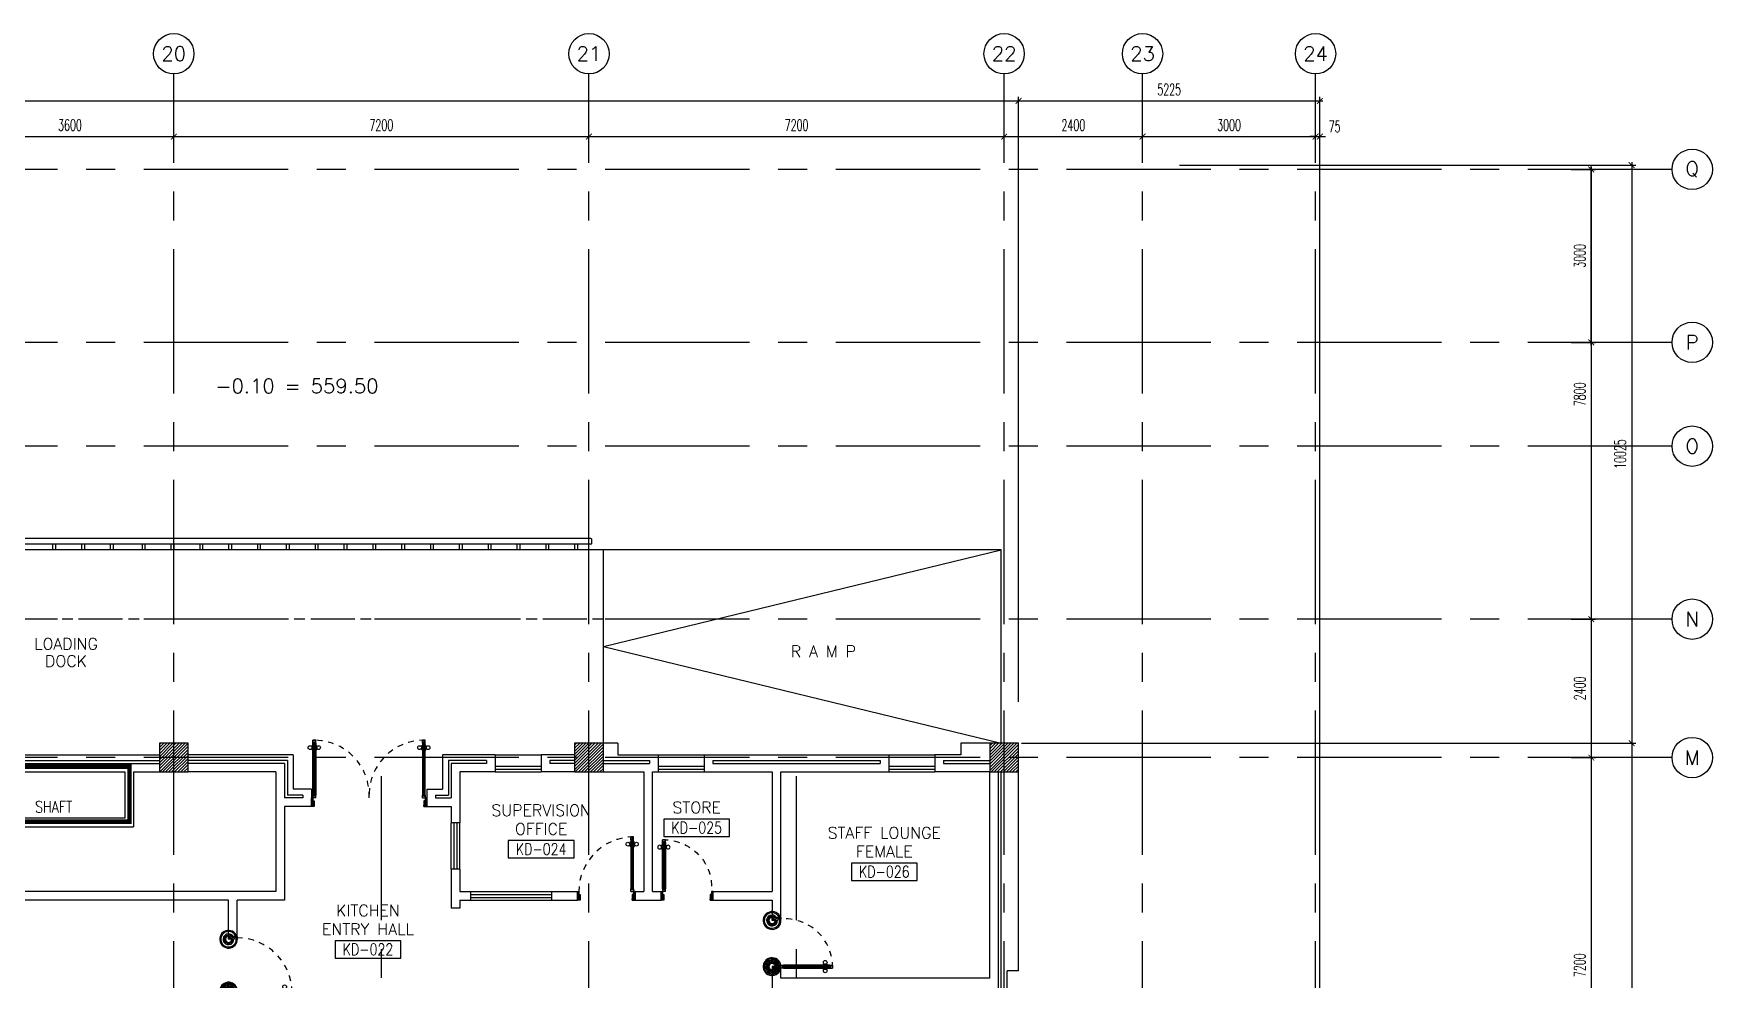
# Model space of a CAD drawing. Extents: x 417866.9 to 417960.2, y 43448 to 43538.2.
# Drawn here: x 417931.11 to 417960.22, y 43521.85 to 43538.25 of the extents above; entities that cross this region are included whole.
import ezdxf
from ezdxf.enums import TextEntityAlignment as Align

# ---------------------------------------------------------------- set-up
doc = ezdxf.new("R2010")
doc.units = 0
doc.header["$MEASUREMENT"] = 0
doc.header["$PDMODE"] = 3
doc.header["$PDSIZE"] = 0.1
for name, pattern in [('CENTERX2', [4, 2.5, -0.5, 0.5, -0.5]), ('HIDDEN', [0.375, 0.25, -0.125]), ('HIDDEN2', [0.1875, 0.125, -0.0625])]:
    doc.linetypes.add(name, pattern=pattern)
doc.layers.get('0').update_dxf_attribs({"linetype": 'CONTINUOUS'})
doc.layers.get('DEFPOINTS').update_dxf_attribs({"linetype": 'CONTINUOUS'})
for name, color, linetype in [('AX-CR', 2, 'CONTINUOUS'), ('AX-DIM', 4, 'CONTINUOUS'), ('AX-TXT', 6, 'CONTINUOUS'), ('AXES', 11, 'CENTERX2'), ('BORDER', 4, 'CONTINUOUS'), ('CANOPY-LN', 3, 'CONTINUOUS'), ('COL', 2, 'CONTINUOUS'), ('DOOR', 4, 'CONTINUOUS'), ('DOOR-DIM', 3, 'CONTINUOUS'), ('FireCompart', 7, 'HIDDEN'), ('HAT', 8, 'CONTINUOUS'), ('INSUL', 7, 'CONTINUOUS'), ('RM-BOX', 2, 'CONTINUOUS'), ('RM-NAME', 2, 'CONTINUOUS'), ('RM-NO', 2, 'CONTINUOUS'), ('SLOPE', 8, 'CONTINUOUS'), ('STR', 5, 'CONTINUOUS'), ('WALL', 3, 'CONTINUOUS'), ('WIN', 5, 'CONTINUOUS')]:
    doc.layers.add(name, color=color, linetype=linetype)
doc.layers.get('DOOR-DIM').off()
doc.styles.add('ROMANS', font='ROMANS.shx', dxfattribs={"width": 0.6})
doc.dimstyles.new('STANDARD in', dxfattribs={"dimtxt": 0.2, "dimasz": 0.1, "dimexe": 0.07, "dimexo": 0.05, "dimgap": 0.1, "dimtad": 1, "dimdec": 0, "dimlfac": 1000, "dimzin": 0, "dimdsep": 46, "dimtxsty": 'ROMANS', "dimblk": 'ARCHTICK', "dimcen": 0.05, "dimdle": 0.05, "dimclrd": 4, "dimclre": 4, "dimclrt": 2, "dimadec": 0, "dimazin": 0, "dimtfac": 1, "dimtdec": 0, "dimtmove": 2, "dimatfit": 3, "dimfxl": 0, "dimtolj": 1, "dimtzin": 0, "dimarcsym": 0})

# ---------------------------------------------------------------- blocks, each defined once
blk = doc.blocks.new('_ARCHTICK')
at = {"color": 0, "linetype": 'ByBlock', "const_width": 0.15}
blk.add_lwpolyline([(-0.5, -0.5), (0.5, 0.5)], dxfattribs=at)
blk = doc.blocks.new('*D566')
at = {"layer": 'AX-DIM', "color": 4, "lineweight": -2}
for p, q in [((417948.236, 43525.944), (417958.889, 43525.944)), ((417958.819, 43525.994), (417958.819, 43466.574)), ((417948.726, 43466.624), (417958.889, 43466.624))]:
    blk.add_line(p, q, dxfattribs=at)
at = {"layer": 'DEFPOINTS', "color": 0}
for p in [(417948.186, 43525.944), (417948.676, 43466.624), (417958.819, 43466.624)]:
    blk.add_point(p, dxfattribs=at)
at = {"layer": 'AX-DIM', "color": 4, "lineweight": -2, "xscale": 0.1, "yscale": 0.1, "zscale": 0.1}
for p, rotation in [((417958.819, 43525.944), 90), ((417958.819, 43466.624), 270)]:
    blk.add_blockref('_ARCHTICK', p, dxfattribs=dict(at, rotation=rotation))
at = {"layer": 'AX-DIM', "color": 2, "insert": (417958.619, 43496.284), "char_height": 0.2, "attachment_point": 5, "rotation": 90, "style": 'ROMANS'}
blk.add_mtext('\\A1;59320', dxfattribs=at)
blk = doc.blocks.new('*D567')
at = {"layer": 'AX-DIM', "color": 4, "lineweight": -2}
for p, q in [((417958.119, 43525.744), (417958.119, 43518.444)), ((417957.769, 43525.694), (417958.189, 43525.694)), ((417957.769, 43518.494), (417958.189, 43518.494))]:
    blk.add_line(p, q, dxfattribs=at)
at = {"layer": 'DEFPOINTS', "color": 0}
for p in [(417957.719, 43525.694), (417957.719, 43518.494), (417958.119, 43518.494)]:
    blk.add_point(p, dxfattribs=at)
at = {"layer": 'AX-DIM', "color": 4, "lineweight": -2, "xscale": 0.1, "yscale": 0.1, "zscale": 0.1}
for p, rotation in [((417958.119, 43525.694), 90), ((417958.119, 43518.494), 270)]:
    blk.add_blockref('_ARCHTICK', p, dxfattribs=dict(at, rotation=rotation))
at = {"layer": 'AX-DIM', "color": 2, "insert": (417957.919, 43522.094), "char_height": 0.2, "attachment_point": 5, "rotation": 90, "style": 'ROMANS'}
blk.add_mtext('\\A1;7200', dxfattribs=at)
blk = doc.blocks.new('RM1')
at = {"layer": 'RM-BOX'}
blk.add_lwpolyline([(570, -200), (-570, -200), (-570, -500), (570, -500)], close=True, dxfattribs=at)
at = {"layer": 'RM-NAME', "style": 'ROMANS'}
for tag, p in [('ROOMNAME1', (0, 324)), ('ROOMNAME2', (0, 0))]:
    blk.add_attdef(tag, text='', height=200, dxfattribs=at).set_placement(p, align=Align.MIDDLE)
at = {"layer": 'RM-NO', "style": 'ROMANS', "width": 0.8}
blk.add_attdef('ROOMNO', text='', height=200, dxfattribs=at).set_placement((0, -350), align=Align.MIDDLE)
blk = doc.blocks.new('*D582')
at = {"layer": 'AX-DIM', "color": 4, "linetype": 'ByBlock', "lineweight": -2}
for p, q in [((417950.976, 43535.969), (417958.889, 43535.969)), ((417958.819, 43536.019), (417958.819, 43525.894)), ((417958.169, 43525.944), (417958.889, 43525.944))]:
    blk.add_line(p, q, dxfattribs=at)
at = {"layer": 'DEFPOINTS', "color": 0, "linetype": 'ByBlock'}
for p in [(417950.926, 43535.969), (417958.119, 43525.944), (417958.819, 43525.944)]:
    blk.add_point(p, dxfattribs=at)
at = {"layer": 'AX-DIM', "color": 4, "linetype": 'ByBlock', "lineweight": -2, "xscale": 0.1, "yscale": 0.1, "zscale": 0.1}
for p, rotation in [((417958.819, 43535.969), 90), ((417958.819, 43525.944), 270)]:
    blk.add_blockref('_ARCHTICK', p, dxfattribs=dict(at, rotation=rotation))
at = {"layer": 'AX-DIM', "color": 2, "linetype": 'ByBlock', "insert": (417958.619, 43530.957), "char_height": 0.2, "attachment_point": 5, "rotation": 90, "style": 'ROMANS'}
blk.add_mtext('\\A1;10025', dxfattribs=at)
blk = doc.blocks.new('*D587')
at = {"layer": 'AX-DIM', "color": 4, "linetype": 'ByBlock', "lineweight": -2}
for p, q in [((417940.737, 43536.112), (417940.737, 43536.532)), ((417947.937, 43536.112), (417947.937, 43536.532)), ((417940.687, 43536.462), (417947.987, 43536.462))]:
    blk.add_line(p, q, dxfattribs=at)
at = {"layer": 'DEFPOINTS', "color": 0, "linetype": 'ByBlock'}
for p in [(417947.937, 43536.462), (417940.737, 43536.062), (417947.937, 43536.062)]:
    blk.add_point(p, dxfattribs=at)
at = {"layer": 'AX-DIM', "color": 4, "linetype": 'ByBlock', "lineweight": -2, "xscale": 0.1, "yscale": 0.1, "zscale": 0.1, "rotation": 180}
blk.add_blockref('_ARCHTICK', (417940.737, 43536.462), dxfattribs=at)
at = {"layer": 'AX-DIM', "color": 4, "linetype": 'ByBlock', "lineweight": -2, "xscale": 0.1, "yscale": 0.1, "zscale": 0.1}
blk.add_blockref('_ARCHTICK', (417947.937, 43536.462), dxfattribs=at)
at = {"layer": 'AX-DIM', "color": 2, "linetype": 'ByBlock', "insert": (417944.337, 43536.662), "char_height": 0.2, "attachment_point": 5, "style": 'ROMANS'}
blk.add_mtext('\\A1;7200', dxfattribs=at)
blk = doc.blocks.new('A$C010A25D0')
at = {"layer": 'DOOR', "color": 0, "linetype": 'ByBlock'}
for p, q in [((83, 2031), (83, 2038)), ((173, 2038), (83, 2038)), ((95, 2038), (95, 2047)), ((95, 2047), (160, 2047)), ((95, 2038), (160, 2038)), ((160, 2038), (160, 2047)), ((173, 2031), (173, 2038)), ((1000, 2056), (1000, 2031)), ((1000, 2056), (1150, 2056)), ((1150, 2006), (1150, 2056)), ((0, 2031), (0, 1981)), ((0, 1981), (0, 2031)), ((50, 2031), (0, 2031)), ((50, 1981), (0, 1981)), ((30, 2014), (30, 1998)), ((50, 2014), (30, 2014)), ((50, 1998), (30, 1998)), ((50, 2031), (50, 2014)), ((50, 1998), (50, 1981)), ((83, 1981), (83, 1974)), ((173, 1974), (83, 1974)), ((95, 1974), (95, 1965)), ((95, 1974), (160, 1974)), ((95, 1965), (160, 1965)), ((160, 1974), (160, 1965)), ((173, 1981), (173, 1974)), ((950, 2014), (950, 2031)), ((950, 2031), (1000, 2031)), ((970, 2014), (950, 2014)), ((950, 1981), (950, 1998)), ((950, 1998), (970, 1998)), ((1000, 1981), (950, 1981)), ((970, 1998), (970, 2014)), ((1000, 1981), (1000, 2031)), ((1000, 2031), (1050, 2031)), ((1050, 2031), (1050, 2006)), ((1050, 2006), (1150, 2006)), ((50, 131), (0, 131)), ((0, 131), (0, 81)), ((0, 81), (0, 131)), ((50, 81), (0, 81)), ((50, 114), (30, 114)), ((30, 98), (30, 114)), ((50, 98), (30, 98)), ((50, 114), (50, 131)), ((50, 81), (50, 98)), ((173, 138), (83, 138)), ((83, 131), (83, 138)), ((83, 81), (83, 74)), ((173, 74), (83, 74)), ((95, 147), (160, 147)), ((95, 138), (95, 147)), ((95, 138), (160, 138)), ((95, 74), (160, 74)), ((95, 74), (95, 65)), ((95, 65), (160, 65)), ((160, 138), (160, 147)), ((160, 74), (160, 65)), ((173, 131), (173, 138)), ((173, 81), (173, 74)), ((1000, 131), (950, 131)), ((950, 131), (950, 114)), ((950, 114), (970, 114)), ((970, 98), (950, 98)), ((950, 98), (950, 81)), ((950, 81), (1000, 81)), ((970, 114), (970, 98)), ((1000, 131), (1000, 81)), ((1000, 56), (1000, 81)), ((1000, 81), (1050, 81)), ((1000, 56), (1150, 56)), ((1050, 81), (1050, 106)), ((1050, 106), (1150, 106)), ((1150, 106), (1150, 56))]:
    blk.add_line(p, q, dxfattribs=at)
at = {"layer": 'DOOR', "color": 9, "linetype": 'ByBlock'}
for p, q in [((1150, 2006), (1037, 2056)), ((1150, 2006), (1110, 2056)), ((1150, 2006), (1050, 2019)), ((1150, 106), (1037, 56)), ((1150, 106), (1050, 93)), ((1150, 106), (1110, 56))]:
    blk.add_line(p, q, dxfattribs=at)
at = {"layer": 'DOOR', "linetype": 'ByBlock'}
for p, q in [((950, 2031), (50, 2031)), ((950, 2014), (50, 2014)), ((950, 1998), (50, 1998)), ((50, 1981), (950, 1981)), ((50, 131), (950, 131)), ((950, 114), (50, 114)), ((950, 98), (50, 98)), ((950, 81), (50, 81)), ((1150, 56), (1000, 56))]:
    blk.add_line(p, q, dxfattribs=at)
at = {"layer": 'DOOR', "color": 0, "linetype": 'ByBlock'}
for centre in [(128, 2079), (128, 1932), (128, 179), (128, 32)]:
    blk.add_circle(centre, 32.4, dxfattribs=at)
at = {"layer": 'DOOR', "color": 9, "linetype": 'ByBlock'}
for centre, radius, start, end in [((1150, 2006), 154, 161.1053, 166.2858), ((1150, 2006), 134, 158.1598, 169.28), ((1150, 2006), 114, 154.0838, 167.3774), ((1150, 2006), 94.4, 148.0182, 180), ((1150, 2006), 74.4, 137.7764, 180), ((1150, 2006), 54.4, 113.2074, 180), ((1150, 2006), 34.4, 90, 180), ((1150, 2006), 14.4, 90, 180), ((1150, 106), 154, 193.7142, 198.8947), ((1150, 106), 134, 190.72, 201.8402), ((1150, 106), 114, 192.6226, 205.9162), ((1150, 106), 94.4, 180, 211.9818), ((1150, 106), 74.4, 180, 222.2236), ((1150, 106), 54.4, 180, 246.7926), ((1150, 106), 34.4, 180, 270), ((1150, 106), 14.4, 180, 270)]:
    blk.add_arc(centre, radius, start, end, dxfattribs=at)
at = {"layer": 'DOOR', "linetype": 'HIDDEN', "ltscale": 0.5}
for centre, start, end in [((951, 2006), 178.494, 272.9568), ((951, 106), 87.0432, 181.506)]:
    blk.add_arc(centre, 951, start, end, dxfattribs=at)
at = {"layer": 'WALL'}
blk.add_line((1000, 56), (1150, 56), dxfattribs=at)
blk = doc.blocks.new('*D588')
at = {"layer": 'AX-DIM', "color": 4, "linetype": 'ByBlock', "lineweight": -2}
for p, q in [((417933.537, 43536.112), (417933.537, 43536.532)), ((417940.737, 43536.112), (417940.737, 43536.532)), ((417933.487, 43536.462), (417940.787, 43536.462))]:
    blk.add_line(p, q, dxfattribs=at)
at = {"layer": 'DEFPOINTS', "color": 0, "linetype": 'ByBlock'}
for p in [(417940.737, 43536.462), (417933.537, 43536.062), (417940.737, 43536.062)]:
    blk.add_point(p, dxfattribs=at)
at = {"layer": 'AX-DIM', "color": 4, "linetype": 'ByBlock', "lineweight": -2, "xscale": 0.1, "yscale": 0.1, "zscale": 0.1, "rotation": 180}
blk.add_blockref('_ARCHTICK', (417933.537, 43536.462), dxfattribs=at)
at = {"layer": 'AX-DIM', "color": 4, "linetype": 'ByBlock', "lineweight": -2, "xscale": 0.1, "yscale": 0.1, "zscale": 0.1}
blk.add_blockref('_ARCHTICK', (417940.737, 43536.462), dxfattribs=at)
at = {"layer": 'AX-DIM', "color": 2, "linetype": 'ByBlock', "insert": (417937.137, 43536.662), "char_height": 0.2, "attachment_point": 5, "style": 'ROMANS'}
blk.add_mtext('\\A1;7200', dxfattribs=at)
blk = doc.blocks.new('*X537')
at = {"color": 0}
for p, q in [((238729, 69553), (239176, 70001)), ((238729, 69606), (239123, 70001)), ((238729, 69659), (239070, 70001)), ((238729, 69712), (239017, 70001)), ((238729, 69765), (238964, 70001)), ((238729, 69818), (238911, 70001)), ((238729, 69871), (238858, 70001)), ((238729, 69924), (238805, 70001)), ((238729, 69978), (238752, 70001)), ((238729, 69500), (239229, 70000)), ((238782, 69501), (239229, 69947)), ((238835, 69501), (239229, 69894)), ((238888, 69501), (239229, 69841)), ((238941, 69501), (239229, 69788)), ((238994, 69501), (239229, 69735)), ((239048, 69501), (239229, 69682)), ((239101, 69501), (239229, 69629)), ((239154, 69501), (239229, 69576)), ((239207, 69501), (239229, 69523))]:
    blk.add_line(p, q, dxfattribs=at)
blk = doc.blocks.new('*D589')
at = {"layer": 'AX-DIM', "color": 4, "linetype": 'ByBlock', "lineweight": -2}
for p, q in [((417929.937, 43536.112), (417929.937, 43536.532)), ((417933.537, 43536.112), (417933.537, 43536.532)), ((417929.887, 43536.462), (417933.587, 43536.462))]:
    blk.add_line(p, q, dxfattribs=at)
at = {"layer": 'DEFPOINTS', "color": 0, "linetype": 'ByBlock'}
for p in [(417933.537, 43536.462), (417929.937, 43536.062), (417933.537, 43536.062)]:
    blk.add_point(p, dxfattribs=at)
at = {"layer": 'AX-DIM', "color": 4, "linetype": 'ByBlock', "lineweight": -2, "xscale": 0.1, "yscale": 0.1, "zscale": 0.1, "rotation": 180}
blk.add_blockref('_ARCHTICK', (417929.937, 43536.462), dxfattribs=at)
at = {"layer": 'AX-DIM', "color": 4, "linetype": 'ByBlock', "lineweight": -2, "xscale": 0.1, "yscale": 0.1, "zscale": 0.1}
blk.add_blockref('_ARCHTICK', (417933.537, 43536.462), dxfattribs=at)
at = {"layer": 'AX-DIM', "color": 2, "linetype": 'ByBlock', "insert": (417931.737, 43536.662), "char_height": 0.2, "attachment_point": 5, "style": 'ROMANS'}
blk.add_mtext('\\A1;3600', dxfattribs=at)
blk = doc.blocks.new('*X533')
at = {"color": 0}
for p, q in [((245929, 69541), (246389, 70001)), ((245929, 69594), (246336, 70001)), ((245929, 69647), (246283, 70001)), ((245929, 69700), (246230, 70001)), ((245929, 69753), (246177, 70001)), ((245929, 69806), (246124, 70001)), ((245929, 69859), (246071, 70001)), ((245929, 69912), (246018, 70001)), ((245929, 69965), (245965, 70001)), ((245942, 69501), (246429, 69988)), ((245995, 69501), (246429, 69935)), ((246048, 69501), (246429, 69882)), ((246101, 69501), (246429, 69829)), ((246154, 69501), (246429, 69776)), ((246207, 69501), (246429, 69723)), ((246260, 69501), (246429, 69670)), ((246313, 69501), (246429, 69617)), ((246366, 69501), (246429, 69563)), ((246419, 69501), (246429, 69510))]:
    blk.add_line(p, q, dxfattribs=at)
blk = doc.blocks.new('AXU')
at = {"layer": 'AX-CR'}
blk.add_circle((0, 350), 350, dxfattribs=at)
at = {"layer": 'AX-TXT', "style": 'ROMANS'}
blk.add_attdef('AX', text='', height=250, dxfattribs=at).set_placement((0, 350), align=Align.MIDDLE)
blk = doc.blocks.new('*D590')
at = {"layer": 'AX-DIM', "color": 4, "linetype": 'ByBlock', "lineweight": -2}
for p, q in [((417947.937, 43536.112), (417947.937, 43536.532)), ((417950.337, 43536.112), (417950.337, 43536.532)), ((417947.887, 43536.462), (417950.387, 43536.462))]:
    blk.add_line(p, q, dxfattribs=at)
at = {"layer": 'DEFPOINTS', "color": 0, "linetype": 'ByBlock'}
for p in [(417950.337, 43536.462), (417947.937, 43536.062), (417950.337, 43536.062)]:
    blk.add_point(p, dxfattribs=at)
at = {"layer": 'AX-DIM', "color": 4, "linetype": 'ByBlock', "lineweight": -2, "xscale": 0.1, "yscale": 0.1, "zscale": 0.1, "rotation": 180}
blk.add_blockref('_ARCHTICK', (417947.937, 43536.462), dxfattribs=at)
at = {"layer": 'AX-DIM', "color": 4, "linetype": 'ByBlock', "lineweight": -2, "xscale": 0.1, "yscale": 0.1, "zscale": 0.1}
blk.add_blockref('_ARCHTICK', (417950.337, 43536.462), dxfattribs=at)
at = {"layer": 'AX-DIM', "color": 2, "linetype": 'ByBlock', "insert": (417949.137, 43536.662), "char_height": 0.2, "attachment_point": 5, "style": 'ROMANS'}
blk.add_mtext('\\A1;2400', dxfattribs=at)
blk = doc.blocks.new('*X531')
at = {"color": 0}
for p, q in [((253129, 69528), (253601, 70001)), ((253129, 69581), (253548, 70001)), ((253129, 69634), (253495, 70001)), ((253129, 69687), (253442, 70001)), ((253129, 69740), (253389, 70001)), ((253129, 69793), (253336, 70001)), ((253129, 69846), (253283, 70001)), ((253129, 69900), (253230, 70001)), ((253129, 69953), (253177, 70001)), ((253154, 69501), (253629, 69975)), ((253207, 69501), (253629, 69922)), ((253260, 69501), (253629, 69869)), ((253313, 69501), (253629, 69816)), ((253366, 69501), (253629, 69763)), ((253419, 69501), (253629, 69710)), ((253473, 69501), (253629, 69657)), ((253526, 69501), (253629, 69604)), ((253579, 69501), (253629, 69551))]:
    blk.add_line(p, q, dxfattribs=at)
blk = doc.blocks.new('*D591')
at = {"layer": 'AX-DIM', "color": 4, "linetype": 'ByBlock', "lineweight": -2}
for p, q in [((417950.337, 43536.112), (417950.337, 43536.532)), ((417953.337, 43536.112), (417953.337, 43536.532)), ((417950.287, 43536.462), (417953.387, 43536.462))]:
    blk.add_line(p, q, dxfattribs=at)
at = {"layer": 'DEFPOINTS', "color": 0, "linetype": 'ByBlock'}
for p in [(417953.337, 43536.462), (417950.337, 43536.062), (417953.337, 43536.062)]:
    blk.add_point(p, dxfattribs=at)
at = {"layer": 'AX-DIM', "color": 4, "linetype": 'ByBlock', "lineweight": -2, "xscale": 0.1, "yscale": 0.1, "zscale": 0.1, "rotation": 180}
blk.add_blockref('_ARCHTICK', (417950.337, 43536.462), dxfattribs=at)
at = {"layer": 'AX-DIM', "color": 4, "linetype": 'ByBlock', "lineweight": -2, "xscale": 0.1, "yscale": 0.1, "zscale": 0.1}
blk.add_blockref('_ARCHTICK', (417953.337, 43536.462), dxfattribs=at)
at = {"layer": 'AX-DIM', "color": 2, "linetype": 'ByBlock', "insert": (417951.837, 43536.662), "char_height": 0.2, "attachment_point": 5, "style": 'ROMANS'}
blk.add_mtext('\\A1;3000', dxfattribs=at)
blk = doc.blocks.new('*D592')
at = {"layer": 'AX-DIM', "color": 4, "linetype": 'ByBlock', "lineweight": -2}
for p, q in [((417953.337, 43536.112), (417953.337, 43536.532)), ((417953.412, 43536.112), (417953.412, 43536.532)), ((417953.337, 43536.462), (417953.237, 43536.462)), ((417953.337, 43536.462), (417953.412, 43536.462)), ((417953.412, 43536.462), (417953.512, 43536.462))]:
    blk.add_line(p, q, dxfattribs=at)
at = {"layer": 'DEFPOINTS', "color": 0, "linetype": 'ByBlock'}
for p in [(417953.412, 43536.462), (417953.337, 43536.062), (417953.412, 43536.062)]:
    blk.add_point(p, dxfattribs=at)
at = {"layer": 'AX-DIM', "color": 4, "linetype": 'ByBlock', "lineweight": -2, "xscale": 0.1, "yscale": 0.1, "zscale": 0.1}
blk.add_blockref('_ARCHTICK', (417953.337, 43536.462), dxfattribs=at)
at = {"layer": 'AX-DIM', "color": 4, "linetype": 'ByBlock', "lineweight": -2, "xscale": 0.1, "yscale": 0.1, "zscale": 0.1, "rotation": 180}
blk.add_blockref('_ARCHTICK', (417953.412, 43536.462), dxfattribs=at)
at = {"layer": 'AX-DIM', "color": 2, "linetype": 'ByBlock', "insert": (417953.667, 43536.637), "char_height": 0.2, "attachment_point": 5, "style": 'ROMANS'}
blk.add_mtext('\\A1;75', dxfattribs=at)
blk = doc.blocks.new('*D593')
at = {"layer": 'AX-DIM', "color": 4, "lineweight": -2}
for p, q in [((417958.119, 43532.844), (417958.119, 43535.944)), ((417957.769, 43535.894), (417958.189, 43535.894)), ((417957.769, 43532.894), (417958.189, 43532.894))]:
    blk.add_line(p, q, dxfattribs=at)
at = {"layer": 'DEFPOINTS', "color": 0}
for p in [(417957.719, 43535.894), (417958.119, 43535.894), (417957.719, 43532.894)]:
    blk.add_point(p, dxfattribs=at)
at = {"layer": 'AX-DIM', "color": 4, "lineweight": -2, "xscale": 0.1, "yscale": 0.1, "zscale": 0.1}
for p, rotation in [((417958.119, 43535.894), 90), ((417958.119, 43532.894), 270)]:
    blk.add_blockref('_ARCHTICK', p, dxfattribs=dict(at, rotation=rotation))
at = {"layer": 'AX-DIM', "color": 2, "insert": (417957.919, 43534.394), "char_height": 0.2, "attachment_point": 5, "rotation": 90, "style": 'ROMANS'}
blk.add_mtext('\\A1;3000', dxfattribs=at)
blk = doc.blocks.new('AXR')
at = {"layer": 'AX-CR'}
blk.add_circle((350, 0), 350, dxfattribs=at)
at = {"layer": 'AX-TXT', "style": 'ROMANS'}
blk.add_attdef('AX', text='', height=250, dxfattribs=at).set_placement((350, 0), align=Align.MIDDLE)
blk = doc.blocks.new('*D594')
at = {"layer": 'AX-DIM', "color": 4, "lineweight": -2}
for p, q in [((417958.119, 43535.944), (417958.119, 43528.044)), ((417957.769, 43535.894), (417958.189, 43535.894)), ((417957.769, 43528.094), (417958.189, 43528.094))]:
    blk.add_line(p, q, dxfattribs=at)
at = {"layer": 'DEFPOINTS', "color": 0}
for p in [(417957.719, 43535.894), (417957.719, 43528.094), (417958.119, 43528.094)]:
    blk.add_point(p, dxfattribs=at)
at = {"layer": 'AX-DIM', "color": 4, "lineweight": -2, "xscale": 0.1, "yscale": 0.1, "zscale": 0.1}
for p, rotation in [((417958.119, 43535.894), 90), ((417958.119, 43528.094), 270)]:
    blk.add_blockref('_ARCHTICK', p, dxfattribs=dict(at, rotation=rotation))
at = {"layer": 'AX-DIM', "color": 2, "insert": (417957.919, 43531.994), "char_height": 0.2, "attachment_point": 5, "rotation": 90, "style": 'ROMANS'}
blk.add_mtext('\\A1;7800', dxfattribs=at)
blk = doc.blocks.new('*D595')
at = {"layer": 'AX-DIM', "color": 4, "lineweight": -2}
for p, q in [((417957.769, 43528.094), (417958.189, 43528.094)), ((417958.119, 43528.144), (417958.119, 43525.644)), ((417957.769, 43525.694), (417958.189, 43525.694))]:
    blk.add_line(p, q, dxfattribs=at)
at = {"layer": 'DEFPOINTS', "color": 0}
for p in [(417957.719, 43528.094), (417957.719, 43525.694), (417958.119, 43525.694)]:
    blk.add_point(p, dxfattribs=at)
at = {"layer": 'AX-DIM', "color": 4, "lineweight": -2, "xscale": 0.1, "yscale": 0.1, "zscale": 0.1}
for p, rotation in [((417958.119, 43528.094), 90), ((417958.119, 43525.694), 270)]:
    blk.add_blockref('_ARCHTICK', p, dxfattribs=dict(at, rotation=rotation))
at = {"layer": 'AX-DIM', "color": 2, "insert": (417957.919, 43526.894), "char_height": 0.2, "attachment_point": 5, "rotation": 90, "style": 'ROMANS'}
blk.add_mtext('\\A1;2400', dxfattribs=at)
blk = doc.blocks.new('*D596')
at = {"layer": 'AX-DIM', "color": 4, "lineweight": -2}
for p, q in [((417958.119, 43535.944), (417958.119, 43532.844)), ((417957.769, 43535.894), (417958.189, 43535.894)), ((417957.769, 43532.894), (417958.189, 43532.894))]:
    blk.add_line(p, q, dxfattribs=at)
at = {"layer": 'DEFPOINTS', "color": 0}
for p in [(417957.719, 43535.894), (417957.719, 43532.894), (417958.119, 43532.894)]:
    blk.add_point(p, dxfattribs=at)
at = {"layer": 'AX-DIM', "color": 4, "lineweight": -2, "xscale": 0.1, "yscale": 0.1, "zscale": 0.1}
for p, rotation in [((417958.119, 43535.894), 90), ((417958.119, 43532.894), 270)]:
    blk.add_blockref('_ARCHTICK', p, dxfattribs=dict(at, rotation=rotation))
at = {"layer": 'AX-DIM', "color": 2, "insert": (417957.919, 43534.394), "char_height": 0.2, "attachment_point": 5, "rotation": 90, "style": 'ROMANS'}
blk.add_mtext('\\A1;3000', dxfattribs=at)
blk = doc.blocks.new('*D597')
at = {"layer": 'AX-DIM', "color": 4, "lineweight": -2}
for p, q in [((417948.137, 43537.08), (417953.462, 43537.08)), ((417948.187, 43536.43), (417948.187, 43537.15)), ((417953.412, 43519.144), (417953.412, 43537.15))]:
    blk.add_line(p, q, dxfattribs=at)
at = {"layer": 'DEFPOINTS', "color": 0}
for p in [(417953.412, 43537.08), (417948.187, 43536.38), (417953.412, 43519.094)]:
    blk.add_point(p, dxfattribs=at)
at = {"layer": 'AX-DIM', "color": 4, "lineweight": -2, "xscale": 0.1, "yscale": 0.1, "zscale": 0.1, "rotation": 180}
blk.add_blockref('_ARCHTICK', (417948.187, 43537.08), dxfattribs=at)
at = {"layer": 'AX-DIM', "color": 4, "lineweight": -2, "xscale": 0.1, "yscale": 0.1, "zscale": 0.1}
blk.add_blockref('_ARCHTICK', (417953.412, 43537.08), dxfattribs=at)
at = {"layer": 'AX-DIM', "color": 2, "insert": (417950.799, 43537.28), "char_height": 0.2, "attachment_point": 5, "style": 'ROMANS'}
blk.add_mtext('\\A1;5225', dxfattribs=at)
blk = doc.blocks.new('*D598')
at = {"layer": 'AX-DIM', "color": 4, "lineweight": -2}
for p, q in [((417873.447, 43537.08), (417948.237, 43537.08)), ((417873.497, 43534.597), (417873.497, 43537.15)), ((417948.187, 43526.662), (417948.187, 43537.15))]:
    blk.add_line(p, q, dxfattribs=at)
at = {"layer": 'DEFPOINTS', "color": 0}
for p in [(417948.187, 43537.08), (417873.497, 43534.547), (417948.187, 43526.612)]:
    blk.add_point(p, dxfattribs=at)
at = {"layer": 'AX-DIM', "color": 4, "lineweight": -2, "xscale": 0.1, "yscale": 0.1, "zscale": 0.1, "rotation": 180}
blk.add_blockref('_ARCHTICK', (417873.497, 43537.08), dxfattribs=at)
at = {"layer": 'AX-DIM', "color": 4, "lineweight": -2, "xscale": 0.1, "yscale": 0.1, "zscale": 0.1}
blk.add_blockref('_ARCHTICK', (417948.187, 43537.08), dxfattribs=at)
at = {"layer": 'AX-DIM', "color": 2, "insert": (417910.842, 43537.28), "char_height": 0.2, "attachment_point": 5, "style": 'ROMANS'}
blk.add_mtext('\\A1;74690', dxfattribs=at)
blk = doc.blocks.new('DOOR1000')
at = {"layer": 'DOOR', "color": 7, "linetype": 'ByBlock'}
for p, q in [((-150, 0), (0, 0)), ((-150, 0), (-150, -25)), ((0, -50), (-114, 0)), ((0, -50), (-40, 0)), ((0, -50), (0, 0)), ((-1100, -25), (-1100, -75)), ((-1100, -75), (-1100, -25)), ((-1050, -25), (-1100, -25)), ((-1050, -75), (-1100, -75)), ((-1070, -42), (-1070, -58)), ((-1050, -42), (-1070, -42)), ((-1050, -58), (-1070, -58)), ((-1050, -25), (-1050, -42)), ((-1050, -58), (-1050, -75)), ((-1018, -25), (-1018, -18)), ((-928, -18), (-1018, -18)), ((-1018, -75), (-1018, -82)), ((-928, -82), (-1018, -82)), ((-1005, -18), (-1005, -9)), ((-1005, -9), (-940, -9)), ((-1005, -18), (-940, -18)), ((-1005, -82), (-1005, -91)), ((-1005, -82), (-940, -82)), ((-1005, -91), (-940, -91)), ((-940, -18), (-940, -9)), ((-940, -82), (-940, -91)), ((-928, -25), (-928, -18)), ((-928, -75), (-928, -82)), ((-200, -25), (-150, -25)), ((-200, -42), (-200, -25)), ((-180, -42), (-200, -42)), ((-200, -58), (-180, -58)), ((-200, -75), (-200, -58)), ((-150, -75), (-200, -75)), ((-180, -58), (-180, -42)), ((-150, -25), (-100, -25)), ((-150, -75), (-150, -25)), ((-100, -25), (-100, -50)), ((0, -50), (-100, -37)), ((-100, -50), (0, -50)), ((-150, -975), (-100, -975)), ((-150, -1000), (-150, -975)), ((-150, -1000), (0, -1000)), ((0, -1000), (-150, -1000)), ((0, -950), (-114, -1000)), ((-100, -975), (-100, -950)), ((0, -950), (-100, -963)), ((-100, -950), (0, -950)), ((0, -950), (-40, -1000)), ((0, -950), (0, -1000))]:
    blk.add_line(p, q, dxfattribs=at)
at = {"layer": 'DOOR', "linetype": 'ByBlock'}
for p, q in [((-200, -25), (-1050, -25)), ((-200, -42), (-1050, -42)), ((-200, -58), (-1050, -58)), ((-1050, -75), (-200, -75))]:
    blk.add_line(p, q, dxfattribs=at)
at = {"layer": 'DOOR', "color": 7, "linetype": 'ByBlock'}
for centre in [(-973, 24), (-973, -124)]:
    blk.add_circle(centre, 32.4, dxfattribs=at)
for centre, radius, start, end in [((0, -50), 154, 161.1053, 166.2858), ((0, -50), 94.4, 148.0182, 180), ((0, -50), 134, 158.1598, 169.28), ((0, -50), 114, 154.0838, 167.3774), ((0, -50), 74.4, 137.7764, 180), ((0, -50), 54.4, 113.2074, 180), ((0, -50), 34.4, 90, 180), ((0, -50), 14.4, 90, 180), ((0, -950), 154, 193.7142, 198.8947), ((0, -950), 134, 190.72, 201.8402), ((0, -950), 94.4, 180, 211.9818), ((0, -950), 74.4, 180, 222.2236), ((0, -950), 54.4, 180, 246.7926), ((0, -950), 34.4, 180, 270), ((0, -950), 14.4, 180, 270)]:
    blk.add_arc(centre, radius, start, end, dxfattribs=at)
at = {"layer": 'DOOR', "linetype": 'HIDDEN', "ltscale": 0.5}
blk.add_arc((-150, -25), 950, 180, 270, dxfattribs=at)
blk = doc.blocks.new('DOOR90')
at = {"layer": 'DOOR', "color": 7, "linetype": 'ByBlock'}
for p, q in [((-150, 0), (0, 0)), ((-150, 0), (-150, -25)), ((0, -50), (-114, 0)), ((0, -50), (-40, 0)), ((0, -50), (0, 0)), ((-1000, -25), (-1050, -25)), ((-1050, -75), (-1050, -25)), ((-1050, -25), (-1050, -75)), ((-1000, -75), (-1050, -75)), ((-1000, -42), (-1020, -42)), ((-1020, -42), (-1020, -58)), ((-1000, -58), (-1020, -58)), ((-1000, -25), (-1000, -42)), ((-1000, -58), (-1000, -75)), ((-878, -18), (-968, -18)), ((-968, -25), (-968, -18)), ((-968, -75), (-968, -82)), ((-878, -82), (-968, -82)), ((-955, -9), (-890, -9)), ((-955, -18), (-955, -9)), ((-955, -18), (-890, -18)), ((-955, -82), (-890, -82)), ((-955, -82), (-955, -91)), ((-955, -91), (-890, -91)), ((-890, -18), (-890, -9)), ((-890, -82), (-890, -91)), ((-878, -25), (-878, -18)), ((-878, -75), (-878, -82)), ((-200, -25), (-150, -25)), ((-200, -42), (-200, -25)), ((-180, -42), (-200, -42)), ((-200, -58), (-180, -58)), ((-200, -75), (-200, -58)), ((-150, -75), (-200, -75)), ((-180, -58), (-180, -42)), ((-150, -25), (-100, -25)), ((-150, -75), (-150, -25)), ((-100, -25), (-100, -50)), ((0, -50), (-100, -37)), ((-100, -50), (0, -50)), ((0, -850), (-114, -900)), ((-100, -875), (-100, -850)), ((0, -850), (-100, -863)), ((-100, -850), (0, -850)), ((0, -850), (-40, -900)), ((0, -850), (0, -900)), ((-150, -875), (-100, -875)), ((-150, -900), (-150, -875)), ((-150, -900), (0, -900)), ((0, -900), (-150, -900))]:
    blk.add_line(p, q, dxfattribs=at)
at = {"layer": 'DOOR', "linetype": 'ByBlock'}
for p, q in [((-200, -25), (-1000, -25)), ((-200, -42), (-1000, -42)), ((-200, -58), (-1000, -58)), ((-1000, -75), (-200, -75))]:
    blk.add_line(p, q, dxfattribs=at)
at = {"layer": 'DOOR', "color": 7, "linetype": 'ByBlock'}
for centre in [(-923, 24), (-923, -124)]:
    blk.add_circle(centre, 32.4, dxfattribs=at)
for centre, radius, start, end in [((0, -50), 154, 161.1053, 166.2858), ((0, -50), 94.4, 148.0182, 180), ((0, -50), 134, 158.1598, 169.28), ((0, -50), 114, 154.0838, 167.3774), ((0, -50), 74.4, 137.7764, 180), ((0, -50), 54.4, 113.2074, 180), ((0, -50), 34.4, 90, 180), ((0, -50), 14.4, 90, 180), ((0, -850), 94.4, 180, 211.9818), ((0, -850), 74.4, 180, 222.2236), ((0, -850), 54.4, 180, 246.7926), ((0, -850), 34.4, 180, 270), ((0, -850), 14.4, 180, 270), ((0, -850), 154, 193.7142, 198.8947), ((0, -850), 134, 190.72, 201.8402)]:
    blk.add_arc(centre, radius, start, end, dxfattribs=at)
at = {"layer": 'DOOR', "linetype": 'HIDDEN', "ltscale": 0.5}
blk.add_arc((-222, -50), 828, 178.2701, 275.003, dxfattribs=at)

msp = doc.modelspace()

# ---------------------------------------------------------------- linework, layer by layer
at = {"layer": 'AXES'}
for p, q in [((417933.5366, 43460.01), (417933.5366, 43537.5491)), ((417940.7366, 43460.01), (417940.7366, 43537.5491)), ((417947.9366, 43460.01), (417947.9366, 43537.5491)), ((417950.3366, 43460.01), (417950.3366, 43537.5491)), ((417953.3366, 43460.01), (417953.3366, 43537.5491)), ((417959.5194, 43535.8943), (417889.6966, 43535.8943)), ((417959.5194, 43532.8943), (417889.6966, 43532.8943)), ((417959.5194, 43531.0943), (417889.6966, 43531.0943)), ((417959.5194, 43528.0943), (417889.6966, 43528.0943)), ((417959.5194, 43525.6943), (417889.6966, 43525.6943)), ((417937.1366, 43466.8743), (417937.1366, 43525.6943)), ((417944.3366, 43466.8743), (417944.3366, 43525.6943))]:
    msp.add_line(p, q, dxfattribs=at)
at = {"layer": 'BORDER'}
msp.add_line((417947.8866, 43529.2943), (417925.2116, 43529.2943), dxfattribs=at)
at = {"layer": 'CANOPY-LN', "linetype": 'HIDDEN2', "ltscale": 1.5}
for p, q in [((417940.9866, 43528.0943), (417922.4866, 43528.0943)), ((417940.9866, 43525.9443), (417940.9866, 43528.0943))]:
    msp.add_line(p, q, dxfattribs=at)
at = {"layer": 'COL'}
for points in [[(417933.7866, 43525.4443), (417933.7866, 43525.9443), (417933.2866, 43525.9443), (417933.2866, 43525.4443)], [(417940.9866, 43525.4443), (417940.9866, 43525.9443), (417940.4866, 43525.9443), (417940.4866, 43525.4443)], [(417948.1866, 43525.4443), (417948.1866, 43525.9443), (417947.6866, 43525.9443), (417947.6866, 43525.4443)]]:
    msp.add_lwpolyline(points, close=True, dxfattribs=at)
at = {"layer": 'FireCompart', "const_width": 0.08}
msp.add_lwpolyline([(417932.769, 43525.5354), (417930.1075, 43525.5354), (417930.1075, 43524.5823), (417932.769, 43524.5823), (417932.769, 43525.5354)], close=True, dxfattribs=at)
at = {"layer": 'INSUL'}
for p, q in [((417930.1866, 43525.6443), (417933.2866, 43525.6443)), ((417930.1866, 43525.5943), (417933.2866, 43525.5943)), ((417935.5066, 43525.6443), (417933.7866, 43525.6443)), ((417935.4566, 43525.5943), (417933.7866, 43525.5943)), ((417935.4566, 43525.5943), (417935.4566, 43524.9943)), ((417935.5066, 43525.6443), (417935.5066, 43525.0443)), ((417938.9578, 43525.6443), (417938.2991, 43525.6443)), ((417938.2991, 43525.6443), (417938.2991, 43525.0443)), ((417938.9578, 43525.5943), (417938.3491, 43525.5943)), ((417938.3491, 43525.5943), (417938.3491, 43524.9943)), ((417938.9578, 43525.6443), (417938.9578, 43525.5943)), ((417940.0578, 43525.6443), (417940.0578, 43525.5943)), ((417940.4866, 43525.6443), (417940.0578, 43525.6443)), ((417940.4866, 43525.5943), (417940.0578, 43525.5943)), ((417940.9866, 43525.6443), (417941.7866, 43525.6443)), ((417940.9866, 43525.5943), (417941.7866, 43525.5943)), ((417941.7866, 43525.6443), (417941.7866, 43525.5943)), ((417942.8866, 43525.6443), (417942.8866, 43525.5943)), ((417942.8866, 43525.6443), (417945.7866, 43525.6443)), ((417942.8866, 43525.5943), (417945.7866, 43525.5943)), ((417945.7866, 43525.6443), (417945.7866, 43525.5943)), ((417946.8866, 43525.6443), (417947.6866, 43525.6443)), ((417946.8866, 43525.6443), (417946.8866, 43525.5943)), ((417946.8866, 43525.5943), (417947.6866, 43525.5943)), ((417947.8366, 43518.7443), (417947.8366, 43525.4443)), ((417947.8866, 43518.7443), (417947.8866, 43525.4443)), ((417935.7741, 43524.9943), (417935.4566, 43524.9943)), ((417935.7741, 43525.0443), (417935.5066, 43525.0443)), ((417935.7741, 43525.0443), (417935.7741, 43524.9943)), ((417938.0741, 43525.0443), (417938.0741, 43524.9943)), ((417938.0741, 43525.0443), (417938.2991, 43525.0443)), ((417938.0741, 43524.9943), (417938.3491, 43524.9943))]:
    msp.add_line(p, q, dxfattribs=at)
at = {"layer": 'SLOPE', "color": 5}
for q in [(417947.8866, 43529.2943), (417947.8866, 43525.9443)]:
    msp.add_line((417940.9866, 43527.6193), q, dxfattribs=at)
at = {"layer": 'STR'}
for p, q in [((417940.7716, 43529.3943), (417925.3132, 43529.3943)), ((417940.7716, 43529.4943), (417925.4132, 43529.4943)), ((417931.4366, 43529.3943), (417931.4366, 43529.2943)), ((417931.4866, 43529.3943), (417931.4866, 43529.2943)), ((417931.9366, 43529.3943), (417931.9366, 43529.2943)), ((417931.9866, 43529.3943), (417931.9866, 43529.2943)), ((417932.4366, 43529.3943), (417932.4366, 43529.2943)), ((417932.4866, 43529.3943), (417932.4866, 43529.2943)), ((417932.9866, 43529.3943), (417932.9866, 43529.2943)), ((417933.0366, 43529.3943), (417933.0366, 43529.2943)), ((417933.4866, 43529.3943), (417933.4866, 43529.2943)), ((417933.5366, 43529.3943), (417933.5366, 43529.2943)), ((417933.9866, 43529.3943), (417933.9866, 43529.2943)), ((417934.0366, 43529.3943), (417934.0366, 43529.2943)), ((417934.4866, 43529.3943), (417934.4866, 43529.2943)), ((417934.5366, 43529.3943), (417934.5366, 43529.2943)), ((417934.9866, 43529.3943), (417934.9866, 43529.2943)), ((417935.0366, 43529.3943), (417935.0366, 43529.2943)), ((417935.4866, 43529.3943), (417935.4866, 43529.2943)), ((417935.5366, 43529.3943), (417935.5366, 43529.2943)), ((417935.9866, 43529.3943), (417935.9866, 43529.2943)), ((417936.0366, 43529.3943), (417936.0366, 43529.2943)), ((417936.4866, 43529.3943), (417936.4866, 43529.2943)), ((417936.5366, 43529.3943), (417936.5366, 43529.2943)), ((417936.9866, 43529.3943), (417936.9866, 43529.2943)), ((417937.0366, 43529.3943), (417937.0366, 43529.2943)), ((417937.4866, 43529.3943), (417937.4866, 43529.2943)), ((417937.5366, 43529.3943), (417937.5366, 43529.2943)), ((417937.9866, 43529.3943), (417937.9866, 43529.2943)), ((417938.0366, 43529.3943), (417938.0366, 43529.2943)), ((417938.4866, 43529.3943), (417938.4866, 43529.2943)), ((417938.5366, 43529.3943), (417938.5366, 43529.2943)), ((417938.9866, 43529.3943), (417938.9866, 43529.2943)), ((417939.0366, 43529.3943), (417939.0366, 43529.2943)), ((417939.4866, 43529.3943), (417939.4866, 43529.2943)), ((417939.5366, 43529.3943), (417939.5366, 43529.2943)), ((417939.9866, 43529.3943), (417939.9866, 43529.2943)), ((417940.0366, 43529.3943), (417940.0366, 43529.2943)), ((417940.4866, 43529.3943), (417940.4866, 43529.2943)), ((417940.5366, 43529.3943), (417940.5366, 43529.2943)), ((417940.7866, 43529.4093), (417940.7866, 43529.4793)), ((417940.9866, 43525.7443), (417940.9866, 43529.2943)), ((417947.8866, 43525.9443), (417947.8866, 43529.2943))]:
    msp.add_line(p, q, dxfattribs=at)
for centre, start, end in [((417940.7716, 43529.4793), 0, 90), ((417940.7716, 43529.4093), 270, 0)]:
    msp.add_arc(centre, 0.015, start, end, dxfattribs=at)
at = {"layer": 'WALL'}
for p, q in [((417930.1817, 43525.7443), (417933.3035, 43525.7443)), ((417935.6066, 43525.7443), (417933.7825, 43525.7443)), ((417935.6066, 43525.7443), (417935.6066, 43525.1443)), ((417939.1078, 43525.7443), (417938.1991, 43525.7443)), ((417938.1991, 43525.7443), (417938.1991, 43525.1443)), ((417939.1078, 43525.7443), (417939.1078, 43525.4443)), ((417939.9078, 43525.7443), (417939.9078, 43525.4443)), ((417940.4767, 43525.7443), (417939.9078, 43525.7443)), ((417941.2372, 43525.9443), (417940.9866, 43525.9443)), ((417941.2372, 43525.9443), (417941.2372, 43525.7443)), ((417941.2372, 43525.7443), (417941.9366, 43525.7443)), ((417941.9366, 43525.7443), (417941.9366, 43525.4443)), ((417942.7366, 43525.7443), (417942.7366, 43525.4443)), ((417942.7366, 43525.7443), (417945.9366, 43525.7443)), ((417945.9366, 43525.7443), (417945.9366, 43525.4443)), ((417946.7366, 43525.7443), (417946.7366, 43525.4443)), ((417947.1866, 43525.7443), (417946.7366, 43525.7443)), ((417947.1866, 43525.9443), (417947.1866, 43525.7443)), ((417948.1866, 43525.9443), (417947.1866, 43525.9443)), ((417948.1866, 43521.9943), (417948.1866, 43525.9443)), ((417932.8366, 43525.4443), (417932.8366, 43524.4943)), ((417932.8366, 43525.4443), (417933.2866, 43525.4443)), ((417935.3066, 43525.4443), (417933.7866, 43525.4443)), ((417935.3066, 43525.4443), (417935.3066, 43524.8443)), ((417938.4991, 43525.4443), (417938.4991, 43524.5605)), ((417939.1078, 43525.4443), (417938.4991, 43525.4443)), ((417940.4866, 43525.4443), (417939.9078, 43525.4443)), ((417940.9866, 43525.4443), (417941.6866, 43525.4443)), ((417941.6866, 43525.4443), (417941.6866, 43523.3693)), ((417941.8366, 43523.3693), (417941.8366, 43525.4443)), ((417941.8366, 43525.4443), (417941.9366, 43525.4443)), ((417942.7366, 43525.4443), (417943.9116, 43525.4443)), ((417943.9116, 43525.4443), (417943.9116, 43523.3693)), ((417944.0616, 43522.9193), (417944.0616, 43525.4443)), ((417944.0616, 43525.4443), (417945.9366, 43525.4443)), ((417947.6866, 43525.4443), (417946.7366, 43525.4443)), ((417947.6866, 43521.8693), (417947.6866, 43525.4443)), ((417935.9241, 43525.1443), (417935.6066, 43525.1443)), ((417935.9241, 43525.1443), (417935.9241, 43524.8443)), ((417937.9241, 43525.1443), (417937.9241, 43524.8443)), ((417937.9241, 43525.1443), (417938.1991, 43525.1443)), ((417935.3066, 43524.8443), (417935.3066, 43523.3693)), ((417935.9241, 43524.8443), (417935.4566, 43524.8443)), ((417935.4566, 43524.8443), (417935.4566, 43523.2193)), ((417937.9241, 43524.8443), (417938.3491, 43524.8443)), ((417938.3491, 43524.8443), (417938.3491, 43524.5605)), ((417938.4991, 43524.5605), (417938.3491, 43524.5605)), ((417930.0366, 43524.4943), (417932.8366, 43524.4943)), ((417938.3491, 43523.7605), (417938.3491, 43523.0818)), ((417938.4991, 43523.7605), (417938.3491, 43523.7605)), ((417938.4991, 43523.7605), (417938.4991, 43523.3693)), ((417935.3066, 43523.3693), (417927.6116, 43523.3693)), ((417934.4866, 43523.2193), (417928.4616, 43523.2193)), ((417934.4866, 43522.5944), (417934.4866, 43523.2193)), ((417935.4566, 43523.2193), (417934.6366, 43523.2193)), ((417934.6366, 43522.5943), (417934.6366, 43523.2193)), ((417938.4991, 43523.3693), (417938.685, 43523.3693)), ((417938.4991, 43523.2193), (417938.4991, 43523.0818)), ((417938.4991, 43523.2193), (417938.685, 43523.2193)), ((417938.685, 43523.3693), (417938.685, 43523.2193)), ((417940.085, 43523.3693), (417940.5366, 43523.3693)), ((417940.085, 43523.3693), (417940.085, 43523.2193)), ((417940.085, 43523.2193), (417940.5366, 43523.2193)), ((417940.5366, 43523.3693), (417940.5366, 43523.2193)), ((417941.5366, 43523.3693), (417941.5366, 43523.2193)), ((417941.5366, 43523.3693), (417941.6866, 43523.3693)), ((417941.5366, 43523.2193), (417941.9866, 43523.2193)), ((417941.8366, 43523.3693), (417941.9866, 43523.3693)), ((417941.9866, 43523.2193), (417941.9866, 43523.3693)), ((417942.8866, 43523.2193), (417942.8866, 43523.3693)), ((417942.8866, 43523.3693), (417943.9116, 43523.3693)), ((417942.8866, 43523.2193), (417943.9116, 43523.2193)), ((417943.9116, 43523.2193), (417943.9116, 43522.9193)), ((417938.4991, 43523.0818), (417938.3491, 43523.0818)), ((417944.0616, 43522.9193), (417943.9116, 43522.9193)), ((417934.4866, 43522.5943), (417934.6366, 43522.5943)), ((417944.0616, 43522.0193), (417943.9116, 43522.0193)), ((417943.9116, 43522.0193), (417943.9116, 43521.5693)), ((417944.0616, 43521.8693), (417944.0616, 43522.0193)), ((417947.9866, 43518.9943), (417947.9866, 43521.9943)), ((417948.1866, 43521.9943), (417947.9866, 43521.9943)), ((417947.6866, 43521.8693), (417944.0616, 43521.8693))]:
    msp.add_line(p, q, dxfattribs=at)
msp.add_lwpolyline([(417930.1866, 43525.4443), (417932.6866, 43525.4443), (417932.6866, 43524.6443), (417930.1866, 43524.6443)], close=True, dxfattribs=at)
at = {"layer": 'WIN'}
for p, q in [((417939.1078, 43525.7443), (417939.9078, 43525.7443)), ((417941.9366, 43525.7443), (417942.7366, 43525.7443)), ((417945.9366, 43525.7443), (417946.7366, 43525.7443)), ((417939.1078, 43525.5443), (417939.9078, 43525.5443)), ((417939.1078, 43525.4943), (417939.9078, 43525.4943)), ((417939.1078, 43525.4443), (417939.9078, 43525.4443)), ((417941.9366, 43525.5443), (417942.7366, 43525.5443)), ((417941.9366, 43525.4943), (417942.7366, 43525.4943)), ((417941.9366, 43525.4443), (417942.7366, 43525.4443)), ((417945.9366, 43525.5443), (417946.7366, 43525.5443)), ((417945.9366, 43525.4943), (417946.7366, 43525.4943)), ((417945.9366, 43525.4443), (417946.7366, 43525.4443)), ((417938.3491, 43523.7605), (417938.3491, 43524.5605)), ((417938.3991, 43523.7605), (417938.3991, 43524.5605)), ((417938.4491, 43523.7605), (417938.4491, 43524.5605)), ((417938.4991, 43523.7605), (417938.4991, 43524.5605)), ((417938.685, 43523.3693), (417940.085, 43523.3693)), ((417938.685, 43523.3193), (417940.085, 43523.3193)), ((417938.685, 43523.2693), (417940.085, 43523.2693)), ((417938.685, 43523.2193), (417940.085, 43523.2193))]:
    msp.add_line(p, q, dxfattribs=at)

# ---------------------------------------------------------------- block references
at = {"layer": 'AXES', "xscale": 0.001000000047497451, "yscale": 0.0009999999892897904, "zscale": 0.001}
for name, p, values in [('AXU', (417933.5366, 43537.5491), {'AX': '20'}), ('AXU', (417940.7366, 43537.5491), {'AX': '21'}), ('AXU', (417947.9366, 43537.5491), {'AX': '22'}), ('AXU', (417950.3366, 43537.5491), {'AX': '23'}), ('AXU', (417953.3366, 43537.5491), {'AX': '24'}), ('AXR', (417959.5194, 43535.8943), {'AX': 'Q'}), ('AXR', (417959.5194, 43532.8943), {'AX': 'P'}), ('AXR', (417959.5194, 43531.0943), {'AX': 'O'}), ('AXR', (417959.5194, 43528.0943), {'AX': 'N'}), ('AXR', (417959.5194, 43525.6943), {'AX': 'M'})]:
    msp.add_blockref(name, p, dxfattribs=at).add_auto_attribs(values)
at = {"layer": 'DOOR', "color": 0, "xscale": 0.0009999999892897904, "yscale": 0.0009999999892897904, "zscale": 0.001, "rotation": 270}
msp.add_blockref('A$C010A25D0', (417935.8682, 43525.9947), dxfattribs=at)
at = {"layer": 'DOOR', "yscale": 0.0009999999892897904, "zscale": 0.001}
for p, xscale, rotation in [((417941.5366, 43523.2193), 0.0009999999892897904, 270), ((417934.4866, 43521.5943), 0.001000000047497451, 180)]:
    msp.add_blockref('DOOR1000', p, dxfattribs=dict(at, xscale=xscale, rotation=rotation))
at = {"layer": 'DOOR-DIM', "yscale": 0.0009999999892897904, "zscale": 0.001}
for p, xscale, rotation in [((417941.9866, 43523.2193), -0.0009999999892897904, 90), ((417943.9116, 43522.0194), 0.001000000047497451, 180)]:
    msp.add_blockref('DOOR90', p, dxfattribs=dict(at, xscale=xscale, rotation=rotation))
at = {"layer": 'HAT', "xscale": 0.001000000047497451, "yscale": 0.0009999999892897904, "zscale": 0.001}
for name in ['*X537', '*X533', '*X531']:
    msp.add_blockref(name, (417694.5581, 43455.9433), dxfattribs=at)
at = {"layer": 'RM-NAME', "xscale": 0.001000000047497451, "yscale": 0.0009999999892897904, "zscale": 0.001}
for p, values in [((417939.9076, 43524.4572), {'ROOMNO': 'KD-024', 'ROOMNAME2': 'OFFICE', 'ROOMNAME1': 'SUPERVISION'}), ((417942.6054, 43524.8285), {'ROOMNO': 'KD-025', 'ROOMNAME2': 'STORE'}), ((417945.8582, 43524.0649), {'ROOMNO': 'KD-026', 'ROOMNAME2': 'FEMALE', 'ROOMNAME1': 'STAFF LOUNGE'}), ((417936.9044, 43522.7178), {'ROOMNO': 'KD-022', 'ROOMNAME2': 'ENTRY HALL', 'ROOMNAME1': 'KITCHEN'})]:
    msp.add_blockref('RM1', p, dxfattribs=at).add_auto_attribs(values)

# ---------------------------------------------------------------- texts
at = {"layer": 'RM-NAME', "style": 'ROMANS'}
for s, height, p in [('-0.10 = 559.50', 0.25, (417935.6738, 43532.1373)), ('LOADING', 0.2, (417931.6685, 43527.6673)), ('DOCK', 0.2, (417931.6685, 43527.3673))]:
    msp.add_text(s, height=height, dxfattribs=at).set_placement(p, align=Align.MIDDLE)
msp.add_text('R A M P', height=0.2, dxfattribs=at).set_placement((417944.2375, 43527.4364))
at = {"layer": 'RM-NAME', "style": 'ROMANS', "width": 0.8}
msp.add_text('SHAFT', height=0.2, dxfattribs=at).set_placement((417931.4549, 43524.8401), align=Align.MIDDLE)

# ---------------------------------------------------------------- dimensions: what is measured, and where the dimension line sits
at = {"layer": 'AX-DIM'}
for base, p1, p2, picture, middle in [((417948.1866, 43537.0798), (417873.4966, 43534.5472), (417948.1866, 43526.612), '*D598', (417910.8416, 43537.2798)), ((417953.4116, 43537.0798), (417948.1866, 43536.3798), (417953.4116, 43519.0938), '*D597', (417950.7991, 43537.2798))]:
    dim = msp.add_linear_dim(base=base, p1=p1, p2=p2, dimstyle='STANDARD in', dxfattribs=at)
    dim.commit()
    dim.dimension.update_dxf_attribs({"geometry": picture, "text_midpoint": middle})
at = {"layer": 'AX-DIM', "color": 1, "linetype": 'ByBlock'}
for base, p1, p2, picture, middle in [((417933.5366, 43536.4616), (417929.9366, 43536.0616), (417933.5366, 43536.0616), '*D589', (417931.7366, 43536.6616)), ((417940.7366, 43536.4616), (417933.5366, 43536.0616), (417940.7366, 43536.0616), '*D588', (417937.1366, 43536.6616)), ((417947.9366, 43536.4616), (417940.7366, 43536.0616), (417947.9366, 43536.0616), '*D587', (417944.3366, 43536.6616)), ((417950.3366, 43536.4616), (417947.9366, 43536.0616), (417950.3366, 43536.0616), '*D590', (417949.1366, 43536.6616)), ((417953.3366, 43536.4616), (417950.3366, 43536.0616), (417953.3366, 43536.0616), '*D591', (417951.8366, 43536.6616))]:
    dim = msp.add_linear_dim(base=base, p1=p1, p2=p2, dimstyle='STANDARD in', dxfattribs=at)
    dim.commit()
    dim.dimension.update_dxf_attribs({"geometry": picture, "text_midpoint": middle})
dim = msp.add_linear_dim(base=(417953.4116, 43536.4616), p1=(417953.3366, 43536.0616), p2=(417953.4116, 43536.0616), dimstyle='STANDARD in', dxfattribs=at)
dim.commit()
dim.dimension.update_dxf_attribs({"geometry": '*D592', "text_midpoint": (417953.6669, 43536.6366), "dimtype": 160})
at = {"layer": 'AX-DIM', "linetype": 'ByBlock'}
dim = msp.add_linear_dim(base=(417958.8194, 43525.9443), p1=(417950.9264, 43535.9693), p2=(417958.1194, 43525.9443), angle=270, dimstyle='STANDARD in', dxfattribs=at)
dim.commit()
dim.dimension.update_dxf_attribs({"geometry": '*D582', "text_midpoint": (417958.6194, 43530.9568)})
at = {"layer": 'AX-DIM', "color": 6}
for base, p1, p2, picture, middle in [((417958.1194, 43535.8943), (417957.7194, 43532.8943), (417957.7194, 43535.8943), '*D593', (417957.9194, 43534.3943)), ((417958.1194, 43528.0943), (417957.7194, 43535.8943), (417957.7194, 43528.0943), '*D594', (417957.9194, 43531.9943)), ((417958.1194, 43532.8943), (417957.7194, 43535.8943), (417957.7194, 43532.8943), '*D596', (417957.9194, 43534.3943)), ((417958.1194, 43525.6943), (417957.7194, 43528.0943), (417957.7194, 43525.6943), '*D595', (417957.9194, 43526.8943)), ((417958.1194, 43518.4943), (417957.7194, 43525.6943), (417957.7194, 43518.4943), '*D567', (417957.9194, 43522.0943))]:
    dim = msp.add_linear_dim(base=base, p1=p1, p2=p2, angle=270, dimstyle='STANDARD in', dxfattribs=at)
    dim.commit()
    dim.dimension.update_dxf_attribs({"geometry": picture, "text_midpoint": middle})
at = {"layer": 'AX-DIM'}
dim = msp.add_linear_dim(base=(417958.8192, 43466.6243), p1=(417948.1865, 43525.9443), p2=(417948.676, 43466.6243), angle=270, dimstyle='STANDARD in', dxfattribs=at)
dim.commit()
dim.dimension.update_dxf_attribs({"geometry": '*D566', "text_midpoint": (417958.6192, 43496.2843)})

doc.saveas('drawing.dxf')
